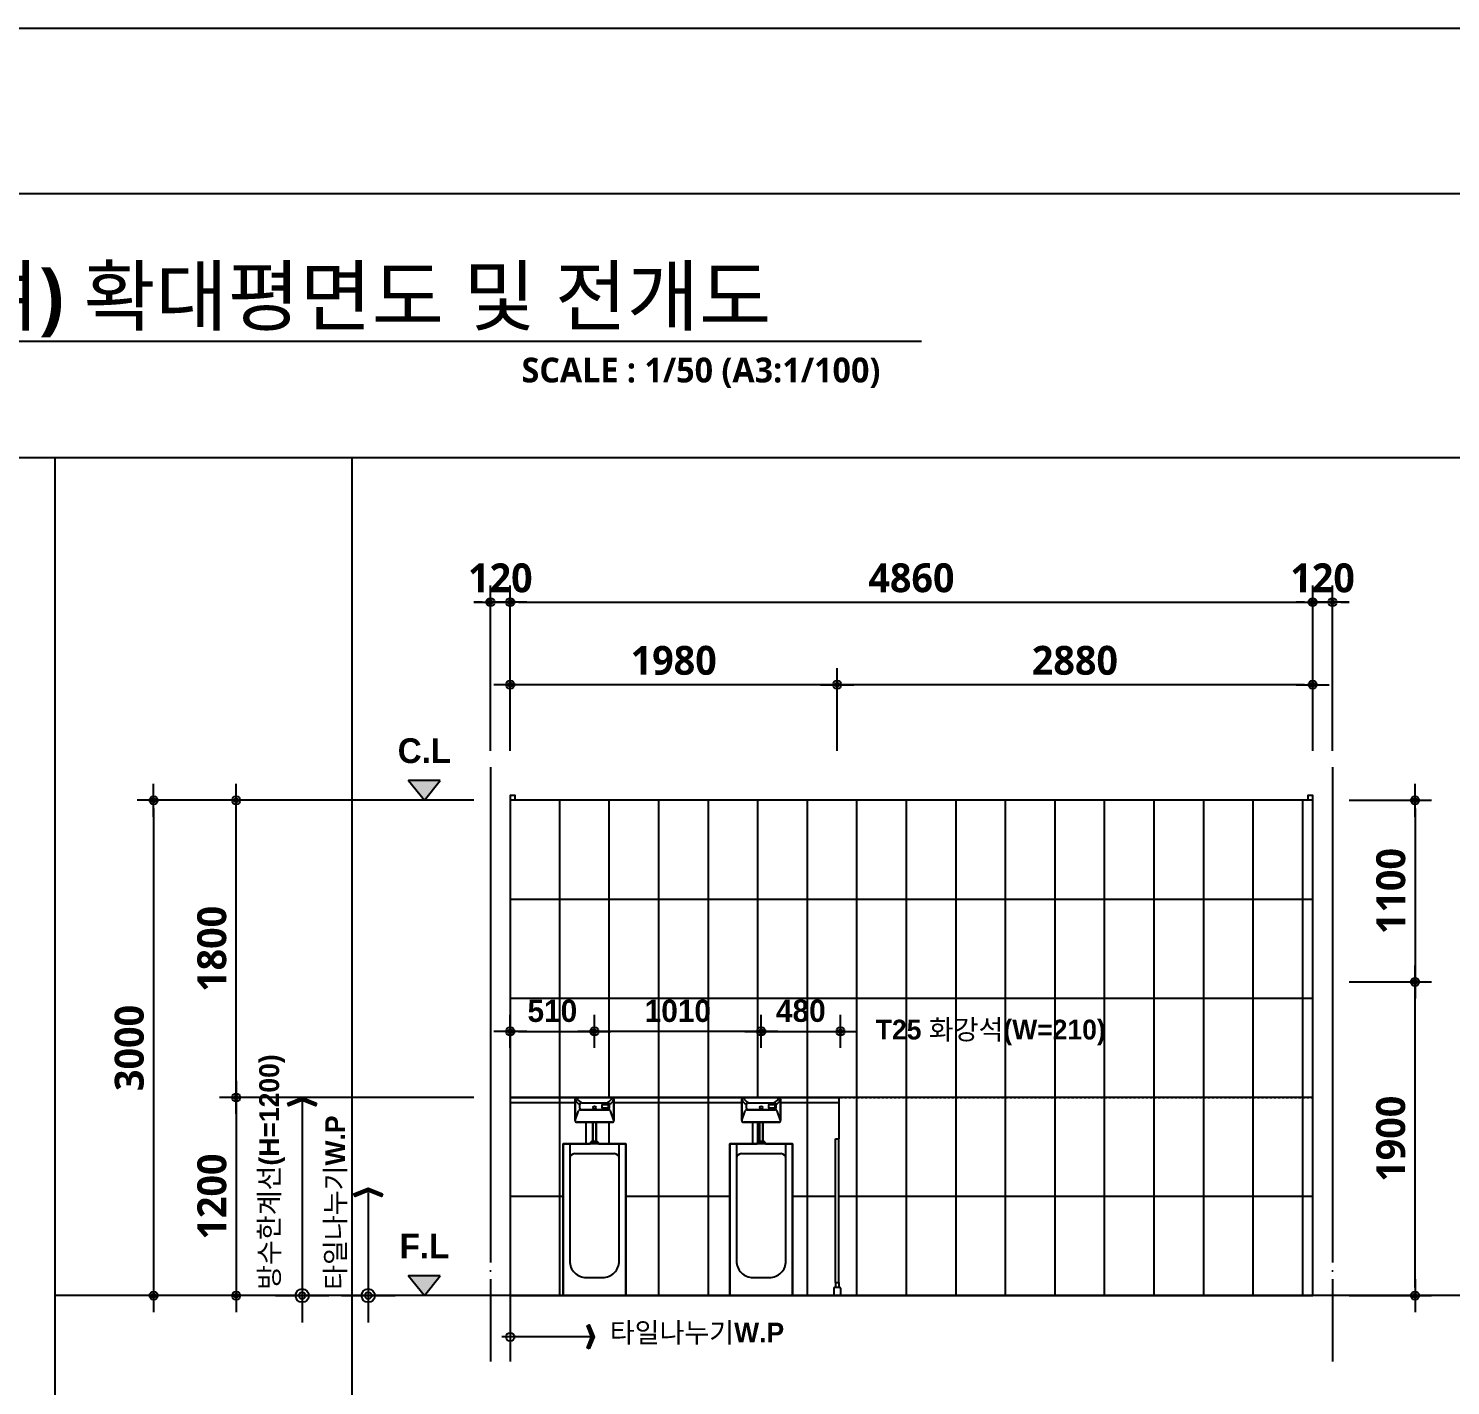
# Model space of a CAD drawing. Header units: millimetres. Extents: x 0 to 336000, y 0 to 30768.
# Drawn here: x 228603 to 237216, y 21480 to 29700 of the extents above; entities that cross this region are included whole.
import ezdxf
from ezdxf.enums import TextEntityAlignment as Align

# ---------------------------------------------------------------- set-up
doc = ezdxf.new("R2010")
doc.units = ezdxf.units.MM
doc.header["$LTSCALE"] = 50
doc.linetypes.add('CEN', pattern=[62, 60, -1, 0, -1])
doc.linetypes.add('HID', pattern=[0.5, 0.25, -0.25])
doc.layers.get('Defpoints').update_dxf_attribs({"color": 153})
for name, color, linetype in [('A-ANNO-DIM', 4, 'Continuous'), ('A-ANNO-GRA1', 7, 'Continuous'), ('A-ANNO-LEAD', 4, 'Continuous'), ('A-ANNO-SYMB', 7, 'Continuous'), ('A-ANNO-TEXT1', 7, 'Continuous'), ('A-ANNO-TITL', 7, 'Continuous'), ('A-CEN', 1, 'CEN'), ('A-FLOR-TOIL-ELE2', 4, 'Continuous'), ('A-FLOR-TOIL-TILE', 8, 'Continuous'), ('A-FLOR-TOIL-WALL', 6, 'Continuous'), ('A-ST-AXIS-DIM', 7, 'Continuous'), ('A-WALL-MASN', 3, 'Continuous'), ('AA-XXXX-TXT1', 2, 'Continuous'), ('CEN', 1, 'Continuous'), ('DIM', 7, 'Continuous'), ('ELE2', 3, 'Continuous'), ('HID', 7, 'HID')]:
    doc.layers.add(name, color=color, linetype=linetype)
doc.layers.add('G(그리드1)', color=185, linetype='Continuous', plot=False)
doc.layers.add('G(그리드2)', color=235, linetype='Continuous', plot=False)
doc.styles.add('2020음성 1차', font='나눔고딕Bold.ttf')
doc.styles.add('SH_진천_나눔', font='')
doc.styles.get('SH_진천_나눔').set_extended_font_data('NanumGothic', bold=True)
doc.dimstyles.new('SHP 50', dxfattribs={"dimscale": 50, "dimtxt": 3.5, "dimasz": 1, "dimexe": 2, "dimexo": 2, "dimgap": 1, "dimtad": 1, "dimdec": 0, "dimzin": 0, "dimdsep": 46, "dimtxsty": 'SH_진천_나눔', "dimblk": 'DIMDOT', "dimcen": 0.09, "dimclrd": 256, "dimclre": 256, "dimclrt": 3, "dimadec": 0, "dimazin": 1, "dimtfac": 1, "dimtdec": 0, "dimtix": 1, "dimtmove": 2, "dimatfit": 0, "dimldrblk": 'DIMDOT', "dimfxl": 1, "dimtolj": 1, "dimtzin": 0, "dimlwd": -1, "dimlwe": -1, "dimarcsym": 0})
doc.dimstyles.new('SHP 50내부', dxfattribs={"dimscale": 50, "dimtxt": 2.7, "dimasz": 1, "dimexe": 2, "dimexo": 2, "dimgap": 1, "dimtad": 1, "dimdec": 0, "dimzin": 0, "dimdsep": 46, "dimtxsty": '2020음성 1차', "dimblk": 'DIMDOT', "dimcen": 0.09, "dimclrd": 256, "dimclre": 256, "dimclrt": 3, "dimadec": 0, "dimazin": 1, "dimtfac": 1, "dimtdec": 0, "dimtix": 1, "dimtmove": 2, "dimatfit": 0, "dimldrblk": 'DIMDOT', "dimfxl": 1, "dimtolj": 1, "dimtzin": 0, "dimlwd": -1, "dimlwe": -1, "dimarcsym": 0})

# ---------------------------------------------------------------- blocks, each defined once
blk = doc.blocks.new('*U2903')
at = {"layer": 'A-ANNO-TITL'}
blk.add_line((0, 0), (9750, 0), dxfattribs=at)
at = {"layer": 'AA-XXXX-TXT1', "style": 'SH_진천_나눔'}
blk.add_attdef('DWG.TITLE', (250, 100), '', height=350, dxfattribs=at)
at = {"layer": 'AA-XXXX-TXT1', "color": 7, "style": 'SH_진천_나눔'}
blk.add_attdef('NO1', text='', height=300, dxfattribs=at).set_placement((-450, 0), align=Align.MIDDLE)
at = {"layer": 'AA-XXXX-TXT1', "style": 'SH_진천_나눔'}
blk.add_attdef('SCALE', text='', height=150, dxfattribs=at).set_placement((9500, -100), align=Align.TOP_RIGHT)
blk = doc.blocks.new('DIMDOT')
at = {"color": 0}
blk.add_line((-2, 0), (2, 0), dxfattribs=at)
for radius in [0.5, 0.25]:
    blk.add_circle((0, 0), radius, dxfattribs=at)
blk = doc.blocks.new('*D22226')
at = {"layer": 'A-ST-AXIS-DIM'}
for p, q in [((231401.3, 25325), (231401.3, 26325)), ((231521.3, 25325), (231521.3, 26325)), ((231351.3, 26225), (231301.3, 26225)), ((231521.3, 26225), (231401.3, 26225)), ((231571.3, 26225), (231621.3, 26225))]:
    blk.add_line(p, q, dxfattribs=at)
at = {"layer": 'Defpoints', "color": 0}
for p in [(231401.3, 26225), (231401.3, 25225), (231521.3, 25225)]:
    blk.add_point(p, dxfattribs=at)
at = {"layer": 'A-ST-AXIS-DIM', "linetype": 'ByBlock', "xscale": 50, "yscale": 50, "zscale": 50}
blk.add_blockref('DIMDOT', (231401.3, 26225), dxfattribs=at)
at = {"layer": 'A-ST-AXIS-DIM', "linetype": 'ByBlock', "xscale": 50, "yscale": 50, "zscale": 50, "rotation": 180}
blk.add_blockref('DIMDOT', (231521.3, 26225), dxfattribs=at)
at = {"layer": 'A-ST-AXIS-DIM', "color": 3, "insert": (231461.3, 26371.2), "char_height": 175, "attachment_point": 5, "style": 'SH_진천_나눔'}
blk.add_mtext('\\A1;120', dxfattribs=at)
blk = doc.blocks.new('*D22227')
at = {"layer": 'A-ST-AXIS-DIM'}
for p, q in [((231521.3, 25325), (231521.3, 26325)), ((236381.3, 25325), (236381.3, 26325)), ((231571.3, 26225), (236331.3, 26225))]:
    blk.add_line(p, q, dxfattribs=at)
at = {"layer": 'Defpoints', "color": 0}
for p in [(236381.3, 26225), (231521.3, 25225), (236381.3, 25225)]:
    blk.add_point(p, dxfattribs=at)
at = {"layer": 'A-ST-AXIS-DIM', "linetype": 'ByBlock', "xscale": 50, "yscale": 50, "zscale": 50, "rotation": 180}
blk.add_blockref('DIMDOT', (231521.3, 26225), dxfattribs=at)
at = {"layer": 'A-ST-AXIS-DIM', "linetype": 'ByBlock', "xscale": 50, "yscale": 50, "zscale": 50}
blk.add_blockref('DIMDOT', (236381.3, 26225), dxfattribs=at)
at = {"layer": 'A-ST-AXIS-DIM', "color": 3, "insert": (233951.3, 26371.6), "char_height": 175, "attachment_point": 5, "style": 'SH_진천_나눔'}
blk.add_mtext('\\A1;4860', dxfattribs=at)
blk = doc.blocks.new('*D22228')
at = {"layer": 'A-ST-AXIS-DIM'}
for p, q in [((236381.3, 25325), (236381.3, 26325)), ((236501.3, 25325), (236501.3, 26325)), ((236331.3, 26225), (236281.3, 26225)), ((236381.3, 26225), (236501.3, 26225)), ((236551.3, 26225), (236601.3, 26225))]:
    blk.add_line(p, q, dxfattribs=at)
at = {"layer": 'Defpoints', "color": 0}
for p in [(236501.3, 26225), (236381.3, 25225), (236501.3, 25225)]:
    blk.add_point(p, dxfattribs=at)
at = {"layer": 'A-ST-AXIS-DIM', "linetype": 'ByBlock', "xscale": 50, "yscale": 50, "zscale": 50}
blk.add_blockref('DIMDOT', (236381.3, 26225), dxfattribs=at)
at = {"layer": 'A-ST-AXIS-DIM', "linetype": 'ByBlock', "xscale": 50, "yscale": 50, "zscale": 50, "rotation": 180}
blk.add_blockref('DIMDOT', (236501.3, 26225), dxfattribs=at)
at = {"layer": 'A-ST-AXIS-DIM', "color": 3, "insert": (236441.3, 26371.2), "char_height": 175, "attachment_point": 5, "style": 'SH_진천_나눔'}
blk.add_mtext('\\A1;120', dxfattribs=at)
blk = doc.blocks.new('*D22229')
at = {"layer": 'A-ST-AXIS-DIM'}
for p, q in [((231301.3, 25025), (229261.3, 25025)), ((229361.3, 24975), (229361.3, 22075)), ((231301.3, 22025), (229261.3, 22025))]:
    blk.add_line(p, q, dxfattribs=at)
at = {"layer": 'Defpoints', "color": 0}
for p in [(231401.3, 25025), (229361.3, 22025), (231401.3, 22025)]:
    blk.add_point(p, dxfattribs=at)
at = {"layer": 'A-ST-AXIS-DIM', "linetype": 'ByBlock', "xscale": 50, "yscale": 50, "zscale": 50}
for p, rotation in [((229361.3, 25025), 90), ((229361.3, 22025), 270)]:
    blk.add_blockref('DIMDOT', p, dxfattribs=dict(at, rotation=rotation))
at = {"layer": 'A-ST-AXIS-DIM', "color": 3, "insert": (229214.7, 23525), "char_height": 175, "attachment_point": 5, "rotation": 90, "style": 'SH_진천_나눔'}
blk.add_mtext('\\A1;3000', dxfattribs=at)
blk = doc.blocks.new('*D22230')
at = {"layer": 'A-ST-AXIS-DIM'}
for p, q in [((231301.3, 25025), (229761.3, 25025)), ((229861.3, 23275), (229861.3, 24975)), ((231301.3, 23225), (229761.3, 23225))]:
    blk.add_line(p, q, dxfattribs=at)
at = {"layer": 'Defpoints', "color": 0}
for p in [(229861.3, 25025), (231401.3, 25025), (231401.3, 23225)]:
    blk.add_point(p, dxfattribs=at)
at = {"layer": 'A-ST-AXIS-DIM', "linetype": 'ByBlock', "xscale": 50, "yscale": 50, "zscale": 50}
for p, rotation in [((229861.3, 25025), 90), ((229861.3, 23225), 270)]:
    blk.add_blockref('DIMDOT', p, dxfattribs=dict(at, rotation=rotation))
at = {"layer": 'A-ST-AXIS-DIM', "color": 3, "insert": (229714.7, 24125), "char_height": 175, "attachment_point": 5, "rotation": 90, "style": 'SH_진천_나눔'}
blk.add_mtext('\\A1;1800', dxfattribs=at)
blk = doc.blocks.new('*D22231')
at = {"layer": 'A-ST-AXIS-DIM'}
for p, q in [((231301.3, 23225), (229761.3, 23225)), ((229861.3, 23175), (229861.3, 22075)), ((231301.3, 22025), (229761.3, 22025))]:
    blk.add_line(p, q, dxfattribs=at)
at = {"layer": 'Defpoints', "color": 0}
for p in [(231401.3, 23225), (229861.3, 22025), (231401.3, 22025)]:
    blk.add_point(p, dxfattribs=at)
at = {"layer": 'A-ST-AXIS-DIM', "linetype": 'ByBlock', "xscale": 50, "yscale": 50, "zscale": 50}
for p, rotation in [((229861.3, 23225), 90), ((229861.3, 22025), 270)]:
    blk.add_blockref('DIMDOT', p, dxfattribs=dict(at, rotation=rotation))
at = {"layer": 'A-ST-AXIS-DIM', "color": 3, "insert": (229715.1, 22625), "char_height": 175, "attachment_point": 5, "rotation": 90, "style": 'SH_진천_나눔'}
blk.add_mtext('\\A1;1200', dxfattribs=at)
blk = doc.blocks.new('*D22232')
at = {"layer": 'A-ST-AXIS-DIM'}
for p, q in [((236601.3, 23925), (237101.3, 23925)), ((237001.3, 22075), (237001.3, 23875)), ((236601.3, 22025), (237101.3, 22025))]:
    blk.add_line(p, q, dxfattribs=at)
at = {"layer": 'Defpoints', "color": 0}
for p in [(236501.3, 23925), (237001.3, 23925), (236501.3, 22025)]:
    blk.add_point(p, dxfattribs=at)
at = {"layer": 'A-ST-AXIS-DIM', "linetype": 'ByBlock', "xscale": 50, "yscale": 50, "zscale": 50}
for p, rotation in [((237001.3, 23925), 90), ((237001.3, 22025), 270)]:
    blk.add_blockref('DIMDOT', p, dxfattribs=dict(at, rotation=rotation))
at = {"layer": 'A-ST-AXIS-DIM', "color": 3, "insert": (236854.7, 22975), "char_height": 175, "attachment_point": 5, "rotation": 90, "style": 'SH_진천_나눔'}
blk.add_mtext('\\A1;1900', dxfattribs=at)
blk = doc.blocks.new('*D22233')
at = {"layer": 'A-ST-AXIS-DIM'}
for p, q in [((236601.3, 25025), (237101.3, 25025)), ((237001.3, 24975), (237001.3, 23975)), ((236601.3, 23925), (237101.3, 23925))]:
    blk.add_line(p, q, dxfattribs=at)
at = {"layer": 'Defpoints', "color": 0}
for p in [(236501.3, 25025), (236501.3, 23925), (237001.3, 23925)]:
    blk.add_point(p, dxfattribs=at)
at = {"layer": 'A-ST-AXIS-DIM', "linetype": 'ByBlock', "xscale": 50, "yscale": 50, "zscale": 50}
for p, rotation in [((237001.3, 25025), 90), ((237001.3, 23925), 270)]:
    blk.add_blockref('DIMDOT', p, dxfattribs=dict(at, rotation=rotation))
at = {"layer": 'A-ST-AXIS-DIM', "color": 3, "insert": (236855.3, 24475), "char_height": 175, "attachment_point": 5, "rotation": 90, "style": 'SH_진천_나눔'}
blk.add_mtext('\\A1;1100', dxfattribs=at)
blk = doc.blocks.new('*D22234')
at = {"layer": 'A-ST-AXIS-DIM'}
for p, q in [((231521.3, 25325), (231521.3, 25825)), ((233501.3, 25325), (233501.3, 25825)), ((233451.3, 25725), (231571.3, 25725))]:
    blk.add_line(p, q, dxfattribs=at)
at = {"layer": 'Defpoints', "color": 0}
for p in [(231521.3, 25725), (231521.3, 25225), (233501.3, 25225)]:
    blk.add_point(p, dxfattribs=at)
at = {"layer": 'A-ST-AXIS-DIM', "linetype": 'ByBlock', "xscale": 50, "yscale": 50, "zscale": 50, "rotation": 180}
blk.add_blockref('DIMDOT', (231521.3, 25725), dxfattribs=at)
at = {"layer": 'A-ST-AXIS-DIM', "linetype": 'ByBlock', "xscale": 50, "yscale": 50, "zscale": 50}
blk.add_blockref('DIMDOT', (233501.3, 25725), dxfattribs=at)
at = {"layer": 'A-ST-AXIS-DIM', "color": 3, "insert": (232511.3, 25871.6), "char_height": 175, "attachment_point": 5, "style": 'SH_진천_나눔'}
blk.add_mtext('\\A1;1980', dxfattribs=at)
blk = doc.blocks.new('ARROWX')
blk.add_lwpolyline([(-0.2, -0.5), (-0.293, -0.463), (-0.108, 0), (-0.293, 0.463), (-0.2, 0.5), (0, 0)], close=True)
for points in [[(-0.2, 0.5), (-0.293, 0.463), (0, 0), (-0.108, 0)], [(0, 0), (-0.108, 0), (-0.2, -0.5), (-0.293, -0.463)]]:
    blk.add_solid(points)
blk = doc.blocks.new('Z_DOT')
at = {"layer": 'DIM', "color": 0}
for p, q in [((0, -3), (0, 3)), ((-3, 0), (3, 0))]:
    blk.add_line(p, q, dxfattribs=at)
for radius in [0.75, 0.375]:
    blk.add_circle((0, 0), radius, dxfattribs=at)
blk = doc.blocks.new('*D22235')
at = {"layer": 'A-ST-AXIS-DIM'}
for p, q in [((233501.3, 25325), (233501.3, 25825)), ((236381.3, 25325), (236381.3, 25825)), ((236331.3, 25725), (233551.3, 25725))]:
    blk.add_line(p, q, dxfattribs=at)
at = {"layer": 'Defpoints', "color": 0}
for p in [(233501.3, 25725), (233501.3, 25225), (236381.3, 25225)]:
    blk.add_point(p, dxfattribs=at)
at = {"layer": 'A-ST-AXIS-DIM', "linetype": 'ByBlock', "xscale": 50, "yscale": 50, "zscale": 50, "rotation": 180}
blk.add_blockref('DIMDOT', (233501.3, 25725), dxfattribs=at)
at = {"layer": 'A-ST-AXIS-DIM', "linetype": 'ByBlock', "xscale": 50, "yscale": 50, "zscale": 50}
blk.add_blockref('DIMDOT', (236381.3, 25725), dxfattribs=at)
at = {"layer": 'A-ST-AXIS-DIM', "color": 3, "insert": (234941.3, 25871.6), "char_height": 175, "attachment_point": 5, "style": 'SH_진천_나눔'}
blk.add_mtext('\\A1;2880', dxfattribs=at)
blk = doc.blocks.new('_CIDOTB')
at = {"color": 0, "linetype": 'ByBlock'}
blk.add_line((2, 0), (-1, 0), dxfattribs=at)
blk.add_circle((0, 0), 0.5, dxfattribs=at)
blk = doc.blocks.new('*D22236')
at = {"layer": 'A-ANNO-DIM'}
for p, q in [((231521.3, 23525), (231521.3, 23725)), ((232031.3, 23525), (232031.3, 23725)), ((231571.3, 23625), (231981.3, 23625))]:
    blk.add_line(p, q, dxfattribs=at)
at = {"layer": 'Defpoints', "color": 0}
for p in [(232031.3, 23625), (231521.3, 23425), (232031.3, 23425)]:
    blk.add_point(p, dxfattribs=at)
at = {"layer": 'A-ANNO-DIM', "linetype": 'ByBlock', "xscale": 50, "yscale": 50, "zscale": 50, "rotation": 180}
blk.add_blockref('DIMDOT', (231521.3, 23625), dxfattribs=at)
at = {"layer": 'A-ANNO-DIM', "linetype": 'ByBlock', "xscale": 50, "yscale": 50, "zscale": 50}
blk.add_blockref('DIMDOT', (232031.3, 23625), dxfattribs=at)
at = {"layer": 'A-ANNO-DIM', "color": 3, "insert": (231776.3, 23749.2), "char_height": 135, "attachment_point": 5, "style": '2020음성 1차'}
blk.add_mtext('\\A1;510', dxfattribs=at)
blk = doc.blocks.new('*D22237')
at = {"layer": 'A-ANNO-DIM'}
for p, q in [((232031.3, 23525), (232031.3, 23725)), ((233041.3, 23525), (233041.3, 23725)), ((232991.3, 23625), (232081.3, 23625))]:
    blk.add_line(p, q, dxfattribs=at)
at = {"layer": 'Defpoints', "color": 0}
for p in [(232031.3, 23625), (232031.3, 23425), (233041.3, 23425)]:
    blk.add_point(p, dxfattribs=at)
at = {"layer": 'A-ANNO-DIM', "linetype": 'ByBlock', "xscale": 50, "yscale": 50, "zscale": 50, "rotation": 180}
blk.add_blockref('DIMDOT', (232031.3, 23625), dxfattribs=at)
at = {"layer": 'A-ANNO-DIM', "linetype": 'ByBlock', "xscale": 50, "yscale": 50, "zscale": 50}
blk.add_blockref('DIMDOT', (233041.3, 23625), dxfattribs=at)
at = {"layer": 'A-ANNO-DIM', "color": 3, "insert": (232536.3, 23749), "char_height": 135, "attachment_point": 5, "style": '2020음성 1차'}
blk.add_mtext('\\A1;1010', dxfattribs=at)
blk = doc.blocks.new('*D22238')
at = {"layer": 'A-ANNO-DIM'}
for p, q in [((233041.3, 23525), (233041.3, 23725)), ((233521.3, 23525), (233521.3, 23725)), ((233091.3, 23625), (233471.3, 23625))]:
    blk.add_line(p, q, dxfattribs=at)
at = {"layer": 'Defpoints', "color": 0}
for p in [(233521.3, 23625), (233041.3, 23425), (233521.3, 23425)]:
    blk.add_point(p, dxfattribs=at)
at = {"layer": 'A-ANNO-DIM', "linetype": 'ByBlock', "xscale": 50, "yscale": 50, "zscale": 50, "rotation": 180}
blk.add_blockref('DIMDOT', (233041.3, 23625), dxfattribs=at)
at = {"layer": 'A-ANNO-DIM', "linetype": 'ByBlock', "xscale": 50, "yscale": 50, "zscale": 50}
blk.add_blockref('DIMDOT', (233521.3, 23625), dxfattribs=at)
at = {"layer": 'A-ANNO-DIM', "color": 3, "insert": (233281.3, 23749.5), "char_height": 135, "attachment_point": 5, "style": '2020음성 1차'}
blk.add_mtext('\\A1;480', dxfattribs=at)

msp = doc.modelspace()

# ---------------------------------------------------------------- hatches: boundary and pattern name
at = {"layer": 'A-ANNO-SYMB', "transparency": 33554687}
h = msp.add_hatch(color=256, dxfattribs=at)
h.dxf.hatch_style = 1
h.paths.add_polyline_path([(231096.8, 25145.5), (230905.8, 25145.5), (231001.3, 25025)])
h = msp.add_hatch(color=256, dxfattribs=at)
h.dxf.hatch_style = 1
h.paths.add_polyline_path([(231096.8, 22145.5), (230905.8, 22145.5), (231001.3, 22025)])

# ---------------------------------------------------------------- linework, layer by layer
at = {"layer": 'A-ANNO-GRA1'}
msp.add_line((228762.6, 27100), (228762.6, 1600), dxfattribs=at)
msp.add_lwpolyline([(211625.2, 27100), (211625.2, 1600), (245900, 1600), (245900, 27100)], close=True, dxfattribs=at)
at = {"layer": 'A-ANNO-LEAD'}
msp.add_lwpolyline([(233196.5, 23205.5, 0, 40, 0), (233263.3, 23305.2, 0, 0, 0), (233485.3, 23636.2, 0, 0, 0), (233735.3, 23636.2, 0, 0, 0)], format="xyseb", dxfattribs=at)
at = {"layer": 'A-ANNO-SYMB'}
for p, q in [((230261.3, 23206.4), (230261.3, 22126.4)), ((230661.3, 22650.4), (230661.3, 22187)), ((232007.4, 21775), (231621.3, 21775))]:
    msp.add_line(p, q, dxfattribs=at)
at = {"layer": 'A-ANNO-SYMB', "transparency": 33554687}
for points in [[(231096.8, 25145.5), (230905.8, 25145.5), (231001.3, 25025)], [(231096.8, 22145.5), (230905.8, 22145.5), (231001.3, 22025)]]:
    msp.add_lwpolyline(points, close=True, dxfattribs=at)
at = {"layer": 'A-CEN'}
for p, q in [((231401.3, 25225), (231401.3, 21625)), ((236501.3, 25225), (236501.3, 21625))]:
    msp.add_line(p, q, dxfattribs=at)
at = {"layer": 'A-FLOR-TOIL-ELE2'}
for p, q in [((231913.8, 23085), (231913.8, 23215)), ((231923.8, 23225), (232138.8, 23225)), ((231941.9, 23160), (231941.9, 23183.5)), ((231951.9, 23193.5), (232110.7, 23193.5)), ((232077.8, 23162.4), (232077.8, 23181.2)), ((232079.8, 23183.2), (232111.4, 23183.2)), ((232113.4, 23181.2), (232113.4, 23162.4)), ((232120.7, 23183.5), (232120.7, 23160)), ((232148.8, 23215), (232148.8, 23085)), ((232923.8, 23085), (232923.8, 23215)), ((232933.8, 23225), (233148.8, 23225)), ((232951.9, 23160), (232951.9, 23183.5)), ((232961.9, 23193.5), (233120.7, 23193.5)), ((233087.8, 23162.4), (233087.8, 23181.2)), ((233089.8, 23183.2), (233121.4, 23183.2)), ((233123.4, 23181.2), (233123.4, 23162.4)), ((233130.7, 23183.5), (233130.7, 23160)), ((233158.8, 23215), (233158.8, 23085)), ((233511.3, 23195), (233511.3, 22975)), ((231913.8, 23085), (231935, 23143.4)), ((231944.4, 23150), (232118.2, 23150)), ((232108.2, 23150), (231949.4, 23150)), ((232111.4, 23160.4), (232079.8, 23160.4)), ((232148.8, 23085), (232127.6, 23143.4)), ((232923.8, 23085), (232945, 23143.4)), ((232954.4, 23150), (233128.2, 23150)), ((233118.2, 23150), (232959.4, 23150)), ((233121.4, 23160.4), (233089.8, 23160.4)), ((233158.8, 23085), (233137.6, 23143.4)), ((232138.8, 23075), (231923.8, 23075)), ((231981.3, 22945), (231981.3, 23075)), ((232021.3, 22960), (232021.3, 23075)), ((232021.3, 23075), (232041.3, 23075)), ((232041.3, 23075), (232041.3, 22960)), ((233148.8, 23075), (232933.8, 23075)), ((232991.3, 22945), (232991.3, 23075)), ((233031.3, 22960), (233031.3, 23075)), ((233031.3, 23075), (233051.3, 23075)), ((233051.3, 23075), (233051.3, 22960)), ((231841.3, 22945), (232006.3, 22945)), ((231841.3, 22025), (231841.3, 22945)), ((232006.3, 22945), (232011.3, 22955)), ((232056.3, 22945), (232006.3, 22945)), ((232011.3, 22955), (232016.3, 22955)), ((232011.3, 22955), (232051.3, 22955)), ((232016.3, 22960), (232021.3, 22960)), ((232016.3, 22955), (232016.3, 22960)), ((232016.3, 22960), (232046.3, 22960)), ((232041.3, 22960), (232046.3, 22960)), ((232046.3, 22960), (232046.3, 22955)), ((232046.3, 22955), (232051.3, 22955)), ((232051.3, 22955), (232056.3, 22945)), ((232056.3, 22945), (232221.3, 22945)), ((232221.3, 22945), (232221.3, 22025)), ((232851.3, 22945), (233016.3, 22945)), ((232851.3, 22025), (232851.3, 22945)), ((233016.3, 22945), (233021.3, 22955)), ((233066.3, 22945), (233016.3, 22945)), ((233021.3, 22955), (233026.3, 22955)), ((233021.3, 22955), (233061.3, 22955)), ((233026.3, 22960), (233031.3, 22960)), ((233026.3, 22955), (233026.3, 22960)), ((233026.3, 22960), (233056.3, 22960)), ((233051.3, 22960), (233056.3, 22960)), ((233056.3, 22960), (233056.3, 22955)), ((233056.3, 22955), (233061.3, 22955)), ((233061.3, 22955), (233066.3, 22945)), ((233066.3, 22945), (233231.3, 22945)), ((233231.3, 22945), (233231.3, 22025)), ((231911.3, 22885), (232151.3, 22885)), ((232921.3, 22885), (233161.3, 22885)), ((232221.3, 22025), (231841.3, 22025)), ((233231.3, 22025), (232851.3, 22025))]:
    msp.add_line(p, q, dxfattribs=at)
for points in [[(232021.3, 23075), (232021.3, 22960), (232016.3, 22960), (232016.3, 22955), (232011.3, 22955), (232006.3, 22945), (231841.3, 22945), (231841.3, 22025), (232221.3, 22025), (232221.3, 22945), (232056.3, 22945), (232051.3, 22955), (232046.3, 22955), (232046.3, 22960), (232041.3, 22960), (232041.3, 23075), (232138.8, 23075, 0.414214), (232148.8, 23085), (232148.8, 23215, 0.414214), (232138.8, 23225), (231923.8, 23225, 0.414214), (231913.8, 23215), (231913.8, 23085, 0.414214), (231923.8, 23075)], [(233031.3, 23075), (233031.3, 22960), (233026.3, 22960), (233026.3, 22955), (233021.3, 22955), (233016.3, 22945), (232851.3, 22945), (232851.3, 22025), (233231.3, 22025), (233231.3, 22945), (233066.3, 22945), (233061.3, 22955), (233056.3, 22955), (233056.3, 22960), (233051.3, 22960), (233051.3, 23075), (233148.8, 23075, 0.414214), (233158.8, 23085), (233158.8, 23215, 0.414214), (233148.8, 23225), (232933.8, 23225, 0.414214), (232923.8, 23215), (232923.8, 23085, 0.414214), (232933.8, 23075)]]:
    msp.add_lwpolyline(points, format="xyb", close=True, dxfattribs=at)
for points in [[(231881.3, 22945), (231881.3, 22235, 0.414214), (231981.3, 22135), (232081.3, 22135, 0.414214), (232181.3, 22235), (232181.3, 22945)], [(232891.3, 22945), (232891.3, 22235, 0.414214), (232991.3, 22135), (233091.3, 22135, 0.414214), (233191.3, 22235), (233191.3, 22945)]]:
    msp.add_lwpolyline(points, format="xyb", dxfattribs=at)
for centre in [(232031.3, 23164.7), (233041.3, 23164.7)]:
    msp.add_circle(centre, 8.71, dxfattribs=at)
for centre, radius, start, end in [((231923.8, 23215), 10, 90, 180), ((231964.5, 23232), 53.5, 198.52924, 244.97378), ((231972.7, 23242), 51.8, 199.11635, 249.25923), ((231951.9, 23183.5), 10, 90, 180), ((232079.8, 23181.2), 2, 90, 180), ((232089.9, 23242), 51.8, 290.74077, 340.88365), ((232110.7, 23183.5), 10, 0, 90), ((232111.4, 23181.2), 2, 0, 90), ((232098.1, 23232), 53.5, 295.02622, 341.47076), ((232138.8, 23215), 10, 0, 90), ((232933.8, 23215), 10, 90, 180), ((232974.5, 23232), 53.5, 198.52924, 244.97378), ((232982.7, 23242), 51.8, 199.11635, 249.25923), ((232961.9, 23183.5), 10, 90, 180), ((233089.8, 23181.2), 2, 90, 180), ((233099.9, 23242), 51.8, 290.74077, 340.88365), ((233120.7, 23183.5), 10, 0, 90), ((233121.4, 23181.2), 2, 0, 90), ((233108.1, 23232), 53.5, 295.02622, 341.47076), ((233148.8, 23215), 10, 0, 90), ((231923.8, 23085), 10, 180, 270), ((231944.4, 23140), 10, 90, 160.06746), ((231951.9, 23160), 10, 180, 270), ((232079.8, 23162.4), 2, 180, 270), ((232110.7, 23160), 10, 270, 0), ((232111.4, 23162.4), 2, 270, 0), ((232118.2, 23140), 10, 19.93254, 90), ((232138.8, 23085), 10, 270, 0), ((232933.8, 23085), 10, 180, 270), ((232954.4, 23140), 10, 90, 160.06746), ((232961.9, 23160), 10, 180, 270), ((233089.8, 23162.4), 2, 180, 270), ((233120.7, 23160), 10, 270, 0), ((233121.4, 23162.4), 2, 270, 0), ((233128.2, 23140), 10, 19.93254, 90), ((233148.8, 23085), 10, 270, 0), ((231911.3, 22855), 30, 90, 180), ((232151.3, 22855), 30, 0, 90), ((232921.3, 22855), 30, 90, 180), ((233161.3, 22855), 30, 0, 90)]:
    msp.add_arc(centre, radius, start, end, dxfattribs=at)
at = {"layer": 'A-FLOR-TOIL-TILE'}
for p, q in [((236381.3, 25025), (231521.3, 25025)), ((231821.3, 22025), (231821.3, 25025)), ((232121.3, 23225), (232121.3, 25025)), ((232421.3, 22025), (232421.3, 25025)), ((232721.3, 22025), (232721.3, 25025)), ((233021.3, 23225), (233021.3, 25025)), ((233321.3, 22025), (233321.3, 25025)), ((233621.3, 22025), (233621.3, 25025)), ((233921.3, 22025), (233921.3, 25025)), ((234221.3, 22025), (234221.3, 25025)), ((234521.3, 22025), (234521.3, 25025)), ((234821.3, 22025), (234821.3, 25025)), ((235121.3, 22025), (235121.3, 25025)), ((235421.3, 22025), (235421.3, 25025)), ((235721.3, 22025), (235721.3, 25025)), ((236021.3, 22025), (236021.3, 25025)), ((236321.3, 22025), (236321.3, 25025)), ((236381.3, 24425), (231521.3, 24425)), ((236381.3, 23825), (231521.3, 23825)), ((236381.3, 23225), (231521.3, 23225)), ((232121.3, 22945), (232121.3, 23075)), ((233021.3, 22955), (233021.3, 23075)), ((231841.3, 22625), (231521.3, 22625)), ((232851.3, 22625), (232221.3, 22625)), ((233491.3, 22625), (233231.3, 22625)), ((236381.3, 22625), (233511.3, 22625))]:
    msp.add_line(p, q, dxfattribs=at)
at = {"layer": 'A-FLOR-TOIL-WALL'}
for p, q in [((233491.3, 22975), (233511.3, 22975)), ((233491.3, 22105), (233491.3, 22975)), ((233511.3, 22105), (233511.3, 22975)), ((233481.3, 22070), (233481.3, 22025)), ((233516.3, 22075), (233486.3, 22075)), ((233491.3, 22105), (233511.3, 22105)), ((233491.3, 22105), (233501.3, 22105)), ((233491.3, 22105), (233491.3, 22075)), ((233511.3, 22105), (233511.3, 22075)), ((233521.3, 22070), (233521.3, 22025)), ((233521.3, 22070), (233521.3, 22025)), ((233481.3, 22025), (233521.3, 22025))]:
    msp.add_line(p, q, dxfattribs=at)
for centre, start, end in [((233486.3, 22070), 90, 180), ((233516.3, 22070), 0, 90)]:
    msp.add_arc(centre, 5, start, end, dxfattribs=at)
at = {"layer": 'A-WALL-MASN'}
for p, q in [((231521.3, 23225), (233511.3, 23225)), ((231521.3, 23195), (231913.8, 23195)), ((232148.8, 23195), (232923.8, 23195)), ((233158.8, 23195), (233511.3, 23195)), ((233511.3, 23225), (233511.3, 23195))]:
    msp.add_line(p, q, dxfattribs=at)
at = {"layer": 'CEN'}
msp.add_line((231521.3, 22025), (231521.3, 21625), dxfattribs=at)
at = {"layer": 'Defpoints'}
for points in [[(252000, 0), (252000, 29700), (210000, 29700), (210000, 0)], [(211025.2, 28700), (246500, 28700), (246500, 1000), (211025.2, 1000)]]:
    msp.add_lwpolyline(points, close=True, dxfattribs=at)
at = {"layer": 'ELE2'}
msp.add_lwpolyline([(236381.3, 25025), (236381.3, 25055), (236351.3, 25055), (236351.3, 25025), (231551.3, 25025), (231551.3, 25055), (231521.3, 25055), (231521.3, 25025), (231521.3, 22025), (236381.3, 22025)], close=True, dxfattribs=at)
at = {"layer": 'G(그리드1)'}
msp.add_line((246500, 22025), (228762.6, 22025), dxfattribs=at)
at = {"layer": 'G(그리드2)'}
msp.add_line((230562.6, 27100), (230562.6, 1000), dxfattribs=at)
at = {"layer": 'HID'}
msp.add_line((231521.3, 23225), (236381.3, 23225), dxfattribs=at)

# ---------------------------------------------------------------- block references
ref = msp.add_blockref('*U2903', (224263, 27806))
ref.add_attrib('SCALE', 'SCALE : 1/50 (A3:1/100)', dxfattribs={"layer": 'A-ANNO-TITL', "height": 150, "style": 'SH_진천_나눔'}).set_placement((233763, 27706), align=Align.TOP_RIGHT)
ref.add_attrib('DWG.TITLE', '지상2층 화장실(남,여) 확대평면도 및 전개도', (224513, 27906), dxfattribs={"layer": 'A-ANNO-TITL', "height": 347.908, "style": 'SH_진천_나눔'})
at = {"layer": 'A-ANNO-SYMB'}
for name, p, xscale, yscale, zscale, rotation in [('ARROWX', (230261.3, 23225), 172.7999999999884, 172.7999999999884, 172.7999999999884, 90), ('ARROWX', (230661.3, 22676.2), 172.7999999999884, 172.7999999999884, 172.7999999999884, 90), ('Z_DOT', (230261.3, 22025), 54, 54, 54, 270), ('Z_DOT', (230661.3, 22025), 54, 54, 54, 270)]:
    msp.add_blockref(name, p, dxfattribs=dict(at, xscale=xscale, yscale=yscale, zscale=zscale, rotation=rotation))
for name, p, xscale, yscale, zscale in [('_CIDOTB', (231521.3, 21775), 50, 50, 50), ('ARROWX', (232028.9, 21775), 144, 144, 144)]:
    msp.add_blockref(name, p, dxfattribs=dict(at, xscale=xscale, yscale=yscale, zscale=zscale))

# ---------------------------------------------------------------- texts
at = {"layer": 'A-ANNO-TEXT1', "style": '2020음성 1차'}
for s, p in [('C.L', (231001.3, 25325.5)), ('F.L', (231001.3, 22325.5))]:
    msp.add_text(s, height=150, dxfattribs=at).set_placement(p, align=Align.MIDDLE_CENTER)
for s, p in [('T25 화강석(W=210)', (233735.3, 23636.2)), ('타일나누기W.P', (232124.2, 21801.4))]:
    msp.add_text(s, height=120, dxfattribs=at).set_placement(p, align=Align.MIDDLE_LEFT)
for s, p in [('방수한계선(H=1200)', (230121.1, 22059.9)), ('타일나누기W.P', (230521.1, 22059.9))]:
    msp.add_text(s, height=120, rotation=90, dxfattribs=at).set_placement(p)

# ---------------------------------------------------------------- dimensions: what is measured, and where the dimension line sits
at = {"layer": 'A-ANNO-DIM'}
dim = msp.add_linear_dim(base=(232031.3, 23625), p1=(231521.3, 23425), p2=(232031.3, 23425), dimstyle='SHP 50내부', override={"dimtxsty": '2020음성 1차', "dimldrblk": 'DIMDOT'}, dxfattribs=at)
dim.commit()
dim.dimension.update_dxf_attribs({"geometry": '*D22236', "text_midpoint": (231776.3, 23749.2)})
for base, p2, angle, picture, middle in [((232031.3, 23625), (232031.3, 23425), 180, '*D22237', (232536.3, 23749)), ((233521.3, 23625), (233521.3, 23425), 0, '*D22238', (233281.3, 23749.5))]:
    dim = msp.add_linear_dim(base=base, p1=(233041.3, 23425), p2=p2, angle=angle, dimstyle='SHP 50내부', override={"dimtxsty": '2020음성 1차', "dimldrblk": 'DIMDOT'}, dxfattribs=at)
    dim.commit()
    dim.dimension.update_dxf_attribs({"geometry": picture, "text_midpoint": middle})
at = {"layer": 'A-ST-AXIS-DIM'}
for base, p1, p2, picture, middle in [((231401.3, 26225), (231521.3, 25225), (231401.3, 25225), '*D22226', (231461.3, 26371.2)), ((231521.3, 25725), (233501.3, 25225), (231521.3, 25225), '*D22234', (232511.3, 25871.6))]:
    dim = msp.add_linear_dim(base=base, p1=p1, p2=p2, dimstyle='SHP 50', override={"dimtxsty": 'SH_진천_나눔', "dimldrblk": 'DIMDOT'}, dxfattribs=at)
    dim.commit()
    dim.dimension.update_dxf_attribs({"geometry": picture, "text_midpoint": middle})
for base, p1, p2, angle, picture, middle in [((236381.3, 26225), (231521.3, 25225), (236381.3, 25225), 180, '*D22227', (233951.3, 26371.6)), ((236501.3, 26225), (236381.3, 25225), (236501.3, 25225), 180, '*D22228', (236441.3, 26371.2)), ((233501.3, 25725), (236381.3, 25225), (233501.3, 25225), 0, '*D22235', (234941.3, 25871.6)), ((229361.3, 22025), (231401.3, 25025), (231401.3, 22025), 270, '*D22229', (229214.7, 23525)), ((229861.3, 25025), (231401.3, 23225), (231401.3, 25025), 90, '*D22230', (229714.7, 24125)), ((237001.3, 23925), (236501.3, 25025), (236501.3, 23925), 270, '*D22233', (236855.3, 24475)), ((237001.3, 23925), (236501.3, 22025), (236501.3, 23925), 90, '*D22232', (236854.7, 22975)), ((229861.3, 22025), (231401.3, 23225), (231401.3, 22025), 270, '*D22231', (229715.1, 22625))]:
    dim = msp.add_linear_dim(base=base, p1=p1, p2=p2, angle=angle, dimstyle='SHP 50', override={"dimtxsty": 'SH_진천_나눔', "dimldrblk": 'DIMDOT'}, dxfattribs=at)
    dim.commit()
    dim.dimension.update_dxf_attribs({"geometry": picture, "text_midpoint": middle})

doc.saveas('drawing.dxf')
